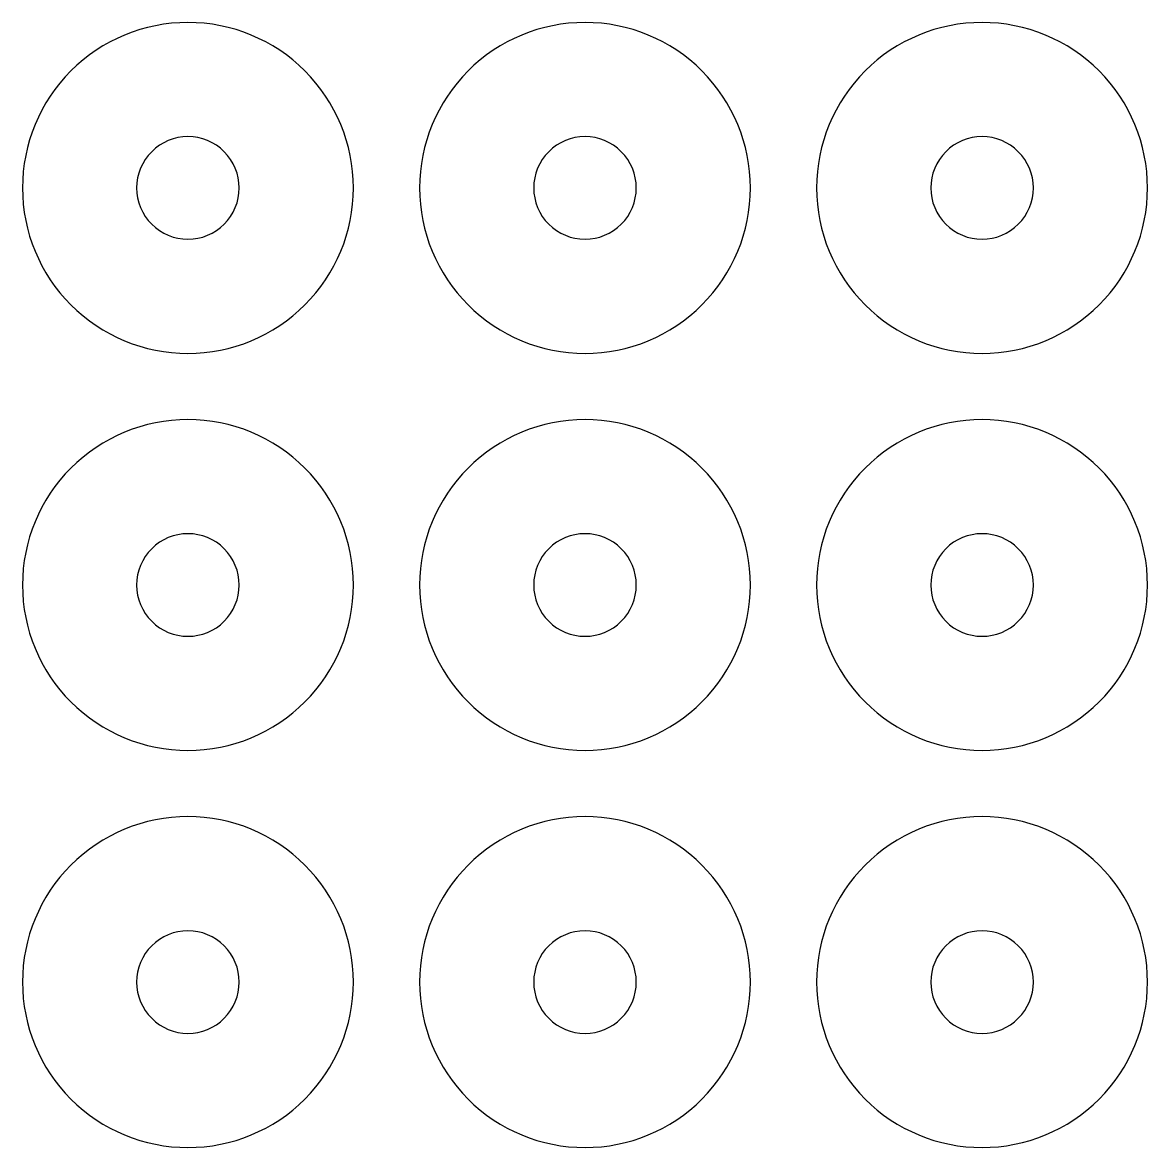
# Model space of a CAD drawing. Extents: x -17 to 17, y -17 to 17.
import ezdxf

# ---------------------------------------------------------------- set-up
doc = ezdxf.new("R2010")
doc.units = 0
doc.layers.add('LAYER_1', color=18, linetype='CONTINUOUS')

msp = doc.modelspace()

# ---------------------------------------------------------------- linework, layer by layer
at = {"layer": 'LAYER_1'}
for points in [[(-12, 17, 0.414214), (-17, 12, 0.414214), (-12, 7, 0.414214), (-7, 12, 0.414214)], [(0, 17, 0.414214), (-5, 12, 0.414214), (0, 7, 0.414214), (5, 12, 0.414214)], [(12, 17, 0.414214), (7, 12, 0.414214), (12, 7, 0.414214), (17, 12, 0.414214)], [(-12, 13.55, 0.414214), (-13.55, 12, 0.414214), (-12, 10.45, 0.414214), (-10.45, 12, 0.414214)], [(0, 13.55, 0.414214), (-1.55, 12, 0.414214), (0, 10.45, 0.414214), (1.55, 12, 0.414214)], [(12, 13.55, 0.414214), (10.45, 12, 0.414214), (12, 10.45, 0.414214), (13.55, 12, 0.414214)], [(-12, 5, 0.414214), (-17, 0, 0.414214), (-12, -5, 0.414214), (-7, 0, 0.414214)], [(0, 5, 0.414214), (-5, 0, 0.414214), (0, -5, 0.414214), (5, 0, 0.414214)], [(12, 5, 0.414214), (7, 0, 0.414214), (12, -5, 0.414214), (17, 0, 0.414214)], [(-12, 1.55, 0.414214), (-13.55, 0, 0.414214), (-12, -1.55, 0.414214), (-10.45, 0, 0.414214)], [(0, 1.55, 0.414214), (-1.55, 0, 0.414214), (0, -1.55, 0.414214), (1.55, 0, 0.414214)], [(12, 1.55, 0.414214), (10.45, 0, 0.414214), (12, -1.55, 0.414214), (13.55, 0, 0.414214)], [(-12, -7, 0.414214), (-17, -12, 0.414214), (-12, -17, 0.414214), (-7, -12, 0.414214)], [(0, -7, 0.414214), (-5, -12, 0.414214), (0, -17, 0.414214), (5, -12, 0.414214)], [(12, -7, 0.414214), (7, -12, 0.414214), (12, -17, 0.414214), (17, -12, 0.414214)], [(-12, -10.45, 0.414214), (-13.55, -12, 0.414214), (-12, -13.55, 0.414214), (-10.45, -12, 0.414214)], [(0, -10.45, 0.414214), (-1.55, -12, 0.414214), (0, -13.55, 0.414214), (1.55, -12, 0.414214)], [(12, -10.45, 0.414214), (10.45, -12, 0.414214), (12, -13.55, 0.414214), (13.55, -12, 0.414214)]]:
    msp.add_lwpolyline(points, format="xyb", close=True, dxfattribs=at)

doc.saveas('drawing.dxf')
